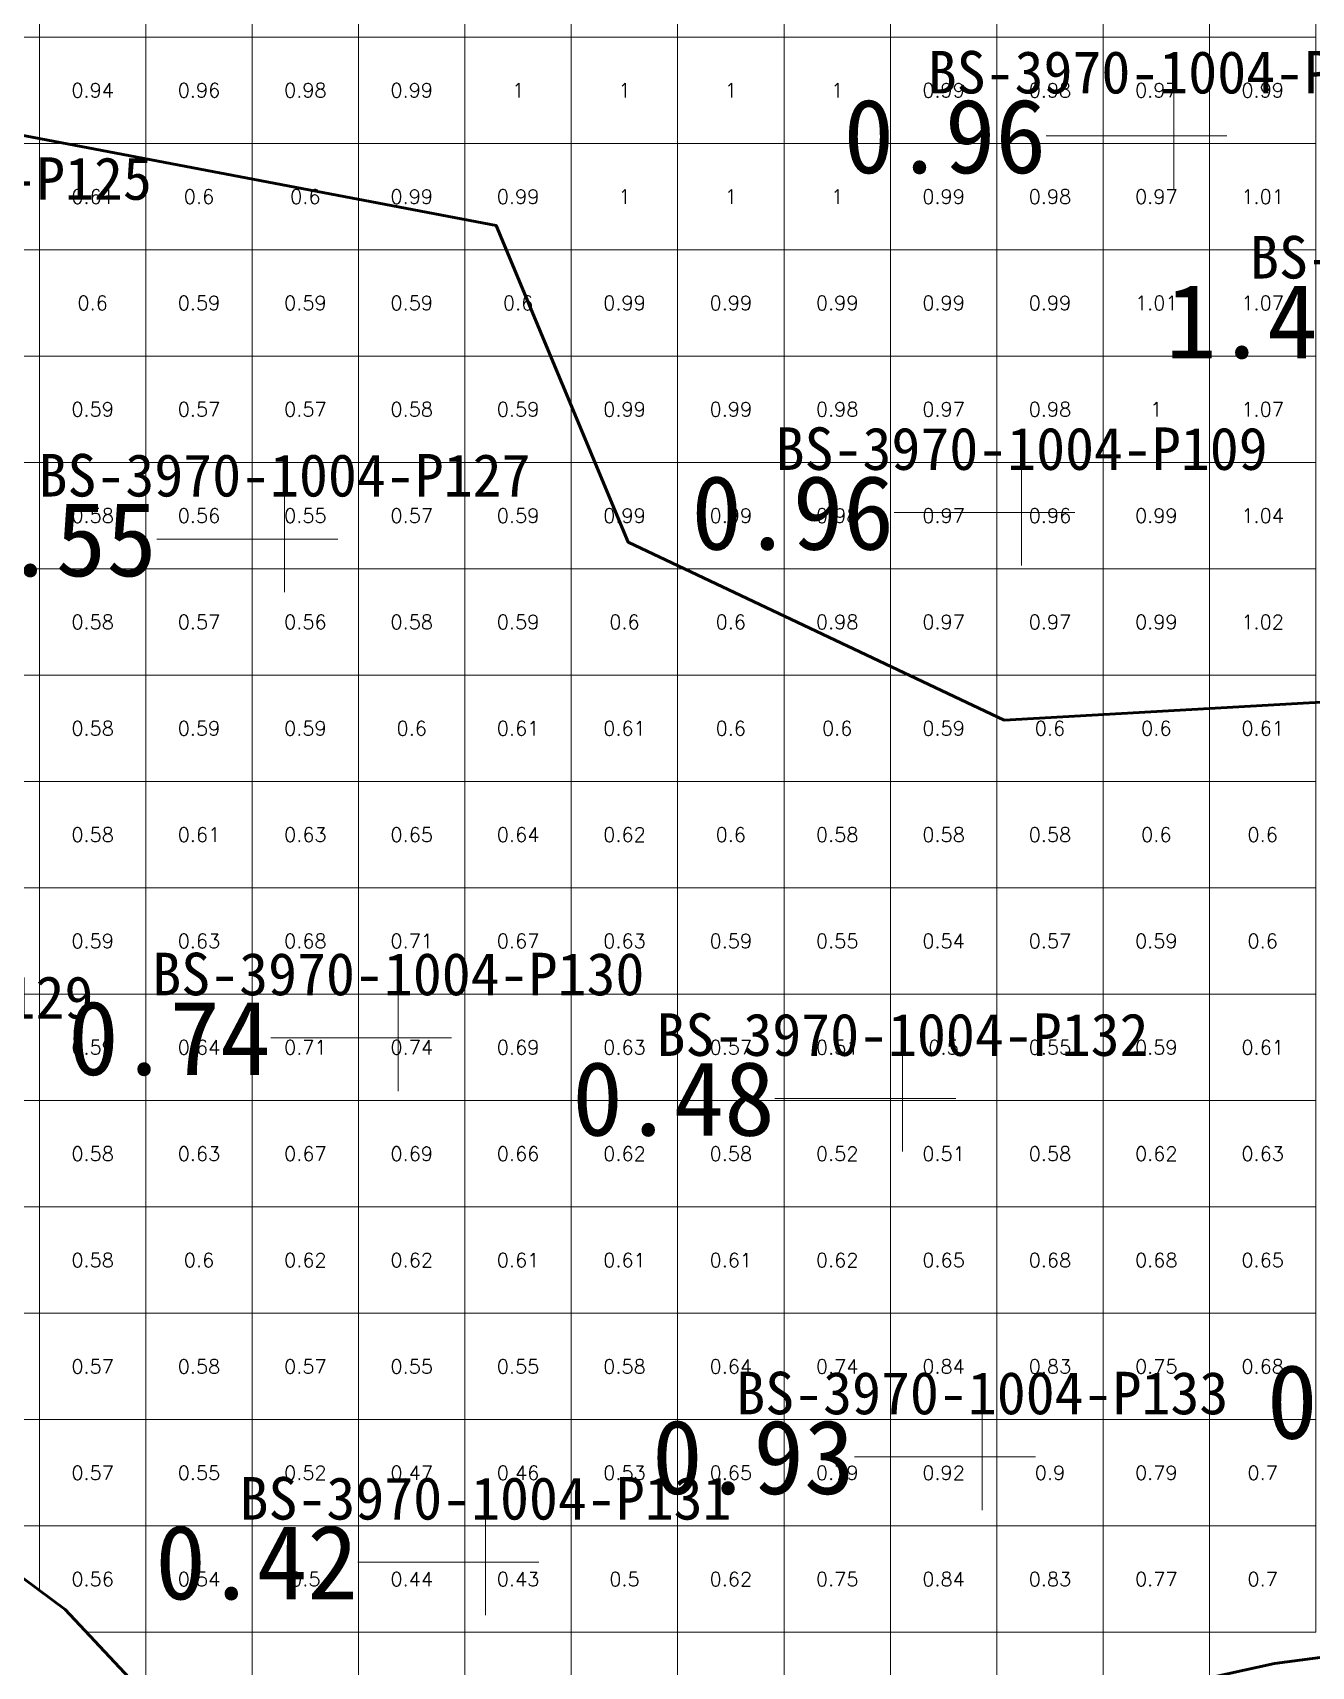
# Model space of a CAD drawing. Header units: inches. Extents: x 469761 to 469956, y 4349708 to 4349833.
# Drawn here: x 469811.3 to 469823.32, y 4349739.82 to 4349755.18 of the extents above; entities that cross this region are included whole.
import ezdxf
from ezdxf.enums import TextEntityAlignment as Align

# ---------------------------------------------------------------- set-up
doc = ezdxf.new("R2010")
doc.units = ezdxf.units.IN
doc.header["$MEASUREMENT"] = 0
for name, color, linetype, lineweight in [('1.500-3.000', 7, 'Continuous', 0), ('点', 7, 'Continuous', 0), ('爆区方格网', 7, 'Continuous', 0), ('线条', 7, 'Continuous', 0), ('钻孔', 7, 'Continuous', 0)]:
    doc.layers.add(name, color=color, linetype=linetype, lineweight=lineweight)
doc.styles.add('3dmine_textStyle_1', font='txt.shx', dxfattribs={"height": 1, "bigfont": 'gbcbig.shx'})
doc.styles.add('3dmine_textStyle_2', font='simsunb.ttf', dxfattribs={"height": 1})

msp = doc.modelspace()

# ---------------------------------------------------------------- hatches: boundary and pattern name
at = {"layer": '钻孔', "linetype": 'Continuous', "lineweight": 0, "true_color": 0x00ffff, "extrusion": (0, 1, 0)}
for points in [[(-469823.03, 3959.58), (-469822.03, 3959.58), (-469822.03, 3973.58), (-469823.03, 3973.58)], [(-469821.6, 3960), (-469820.6, 3960), (-469820.6, 3974), (-469821.6, 3974)], [(-469814.67, 3960.36), (-469813.67, 3960.36), (-469813.67, 3970.36), (-469814.67, 3970.36)], [(-469815.74, 3959.98), (-469814.74, 3959.98), (-469814.74, 3969.98), (-469815.74, 3969.98)], [(-469821.23, 3959.72), (-469820.23, 3959.72), (-469820.23, 3969.72), (-469821.23, 3969.72)]]:
    msp.add_hatch(color=4, dxfattribs=at).paths.add_polyline_path(points, flags=0)
at = {"layer": '钻孔', "linetype": 'Continuous', "lineweight": 0, "true_color": 0x808080, "extrusion": (0, 1, 0)}
for points in [[(-469820.48, 3960.14), (-469819.48, 3960.14), (-469819.48, 3970.14), (-469820.48, 3970.14)], [(-469816.56, 3959.87), (-469815.56, 3959.87), (-469815.56, 3969.87), (-469816.56, 3969.87)]]:
    msp.add_hatch(color=8, dxfattribs=at).paths.add_polyline_path(points, flags=0)

# ---------------------------------------------------------------- linework, layer by layer
at = {"color": 5, "linetype": 'Continuous', "lineweight": 50, "elevation": 1987.297}
for points in [[(469826.447, 4349749.059), (469820.435, 4349748.718), (469816.901, 4349750.392), (469815.661, 4349753.368), (469810.454, 4349754.359), (469806.711, 4349755.398), (469808.467, 4349758.645), (469817.134, 4349758.797), (469824.272, 4349756.124)], [(469800.409, 4349753.925), (469805.201, 4349745.119), (469811.608, 4349740.354), (469815.977, 4349735.692), (469818.642, 4349738.893), (469821.024, 4349739.417), (469818.642, 4349738.893), (469815.977, 4349735.692), (469818.642, 4349738.893)], [(469818.642, 4349738.893), (469822.978, 4349739.847), (469826.216, 4349740.273)]]:
    msp.add_lwpolyline(points, dxfattribs=at)
at = {"color": 5, "linetype": 'Continuous', "lineweight": 0, "elevation": 1987.297}
msp.add_lwpolyline([(469808.467, 4349758.645), (469806.711, 4349755.398), (469810.454, 4349754.359), (469815.661, 4349753.368), (469816.901, 4349750.392), (469820.435, 4349748.718), (469826.447, 4349749.059), (469830.409, 4349743.046), (469833.538, 4349743.132), (469836.404, 4349743.299), (469837.582, 4349745.099), (469833.358, 4349750.622), (469831.831, 4349753.068), (469828.701, 4349753.527), (469824.551, 4349755.961), (469819.322, 4349757.977), (469817.134, 4349758.797), (469808.467, 4349758.645), (469808.467, 4349758.645)], dxfattribs=at)
at = {"layer": '1.500-3.000', "color": 1, "linetype": 'Continuous', "lineweight": 0, "true_color": 0xff0000}
msp.add_lwpolyline([(469821.024, 4349739.417), (469822.978, 4349739.847), (469823.398, 4349739.902), (469826.216, 4349740.273), (469827.905, 4349740.495), (469828.199, 4349740.534), (469830.409, 4349743.046), (469832.56, 4349743.105), (469833.538, 4349743.132), (469836.404, 4349743.299), (469837.141, 4349744.424), (469837.582, 4349745.099), (469842.228, 4349744.294)], dxfattribs=at)
at = {"layer": '点', "color": 138, "linetype": 'Continuous', "lineweight": 0, "true_color": 0x004c4c}
for points, elevation in [([(469822.03, 4349753.71), (469822.03, 4349754.71)], 3973.58), ([(469822.53, 4349754.21), (469821.53, 4349754.21)], 3973.58), ([(469820.6, 4349750.17), (469820.6, 4349751.17)], 3974), ([(469813.67, 4349749.92), (469813.67, 4349750.92)], 3970.36), ([(469821.1, 4349750.67), (469820.1, 4349750.67)], 3974), ([(469814.17, 4349750.42), (469813.17, 4349750.42)], 3970.36), ([(469814.74, 4349745.23), (469814.74, 4349746.23)], 3969.98), ([(469815.24, 4349745.73), (469814.24, 4349745.73)], 3969.98), ([(469819.48, 4349744.66), (469819.48, 4349745.66)], 3970.14), ([(469819.98, 4349745.16), (469818.98, 4349745.16)], 3970.14), ([(469820.23, 4349741.29), (469820.23, 4349742.29)], 3969.72), ([(469820.73, 4349741.79), (469819.73, 4349741.79)], 3969.72), ([(469815.56, 4349740.3), (469815.56, 4349741.3)], 3969.87), ([(469816.06, 4349740.8), (469815.06, 4349740.8)], 3969.87)]:
    msp.add_lwpolyline(points, dxfattribs=dict(at, elevation=elevation))
at = {"layer": '爆区方格网', "color": 5, "linetype": 'Continuous', "lineweight": 0}
for points, elevation in [([(469811.366, 4349755.14), (469810.366, 4349755.14), (469810.366, 4349756.14), (469811.366, 4349756.14), (469811.366, 4349755.14)], 3969.96), ([(469812.366, 4349755.14), (469811.366, 4349755.14), (469811.366, 4349756.14), (469812.366, 4349756.14), (469812.366, 4349755.14)], 3969.96), ([(469813.366, 4349755.14), (469812.366, 4349755.14), (469812.366, 4349756.14), (469813.366, 4349756.14), (469813.366, 4349755.14)], 3969.96), ([(469814.366, 4349755.14), (469813.366, 4349755.14), (469813.366, 4349756.14), (469814.366, 4349756.14), (469814.366, 4349755.14)], 3969.96), ([(469815.366, 4349755.14), (469814.366, 4349755.14), (469814.366, 4349756.14), (469815.366, 4349756.14), (469815.366, 4349755.14)], 3969.96), ([(469816.366, 4349755.14), (469815.366, 4349755.14), (469815.366, 4349756.14), (469816.366, 4349756.14), (469816.366, 4349755.14)], 3969.96), ([(469817.366, 4349755.14), (469816.366, 4349755.14), (469816.366, 4349756.14), (469817.366, 4349756.14), (469817.366, 4349755.14)], 3969.96), ([(469818.366, 4349755.14), (469817.366, 4349755.14), (469817.366, 4349756.14), (469818.366, 4349756.14), (469818.366, 4349755.14)], 3969.96), ([(469819.366, 4349755.14), (469818.366, 4349755.14), (469818.366, 4349756.14), (469819.366, 4349756.14), (469819.366, 4349755.14)], 3969.96), ([(469820.366, 4349755.14), (469819.366, 4349755.14), (469819.366, 4349756.14), (469820.366, 4349756.14), (469820.366, 4349755.14)], 3969.96), ([(469821.366, 4349755.14), (469820.366, 4349755.14), (469820.366, 4349756.14), (469821.366, 4349756.14), (469821.366, 4349755.14)], 3969.96), ([(469822.366, 4349755.14), (469821.366, 4349755.14), (469821.366, 4349756.14), (469822.366, 4349756.14), (469822.366, 4349755.14)], 3969.96), ([(469823.366, 4349755.14), (469822.366, 4349755.14), (469822.366, 4349756.14), (469823.366, 4349756.14), (469823.366, 4349755.14)], 3969.96), ([(469811.366, 4349754.14), (469810.366, 4349754.14), (469810.366, 4349755.14), (469811.366, 4349755.14), (469811.366, 4349754.14)], 3969.96), ([(469812.366, 4349754.14), (469811.366, 4349754.14), (469811.366, 4349755.14), (469812.366, 4349755.14), (469812.366, 4349754.14)], 3969.96), ([(469813.366, 4349754.14), (469812.366, 4349754.14), (469812.366, 4349755.14), (469813.366, 4349755.14), (469813.366, 4349754.14)], 3969.96), ([(469814.366, 4349754.14), (469813.366, 4349754.14), (469813.366, 4349755.14), (469814.366, 4349755.14), (469814.366, 4349754.14)], 3969.96), ([(469815.366, 4349754.14), (469814.366, 4349754.14), (469814.366, 4349755.14), (469815.366, 4349755.14), (469815.366, 4349754.14)], 3969.96), ([(469816.366, 4349754.14), (469815.366, 4349754.14), (469815.366, 4349755.14), (469816.366, 4349755.14), (469816.366, 4349754.14)], 3969.96), ([(469817.366, 4349754.14), (469816.366, 4349754.14), (469816.366, 4349755.14), (469817.366, 4349755.14), (469817.366, 4349754.14)], 3969.96), ([(469818.366, 4349754.14), (469817.366, 4349754.14), (469817.366, 4349755.14), (469818.366, 4349755.14), (469818.366, 4349754.14)], 3969.96), ([(469819.366, 4349754.14), (469818.366, 4349754.14), (469818.366, 4349755.14), (469819.366, 4349755.14), (469819.366, 4349754.14)], 3969.96), ([(469820.366, 4349754.14), (469819.366, 4349754.14), (469819.366, 4349755.14), (469820.366, 4349755.14), (469820.366, 4349754.14)], 3969.96), ([(469821.366, 4349754.14), (469820.366, 4349754.14), (469820.366, 4349755.14), (469821.366, 4349755.14), (469821.366, 4349754.14)], 3969.96), ([(469822.366, 4349754.14), (469821.366, 4349754.14), (469821.366, 4349755.14), (469822.366, 4349755.14), (469822.366, 4349754.14)], 3969.96), ([(469823.366, 4349754.14), (469822.366, 4349754.14), (469822.366, 4349755.14), (469823.366, 4349755.14), (469823.366, 4349754.14)], 3969.96), ([(469813.366, 4349753.14), (469812.366, 4349753.14), (469812.366, 4349754.14), (469813.366, 4349754.14), (469813.366, 4349753.14)], 3972.76), ([(469814.366, 4349753.14), (469813.366, 4349753.14), (469813.366, 4349754.14), (469814.366, 4349754.14), (469814.366, 4349753.14)], 3972.76), ([(469815.366, 4349753.14), (469814.366, 4349753.14), (469814.366, 4349754.14), (469815.366, 4349754.14), (469815.366, 4349753.14)], 3969.96), ([(469816.366, 4349753.14), (469815.366, 4349753.14), (469815.366, 4349754.14), (469816.366, 4349754.14), (469816.366, 4349753.14)], 3969.96), ([(469817.366, 4349753.14), (469816.366, 4349753.14), (469816.366, 4349754.14), (469817.366, 4349754.14), (469817.366, 4349753.14)], 3969.96), ([(469818.366, 4349753.14), (469817.366, 4349753.14), (469817.366, 4349754.14), (469818.366, 4349754.14), (469818.366, 4349753.14)], 3969.96), ([(469819.366, 4349753.14), (469818.366, 4349753.14), (469818.366, 4349754.14), (469819.366, 4349754.14), (469819.366, 4349753.14)], 3969.96), ([(469820.366, 4349753.14), (469819.366, 4349753.14), (469819.366, 4349754.14), (469820.366, 4349754.14), (469820.366, 4349753.14)], 3969.96), ([(469821.366, 4349753.14), (469820.366, 4349753.14), (469820.366, 4349754.14), (469821.366, 4349754.14), (469821.366, 4349753.14)], 3969.96), ([(469822.366, 4349753.14), (469821.366, 4349753.14), (469821.366, 4349754.14), (469822.366, 4349754.14), (469822.366, 4349753.14)], 3969.96), ([(469823.366, 4349753.14), (469822.366, 4349753.14), (469822.366, 4349754.14), (469823.366, 4349754.14), (469823.366, 4349753.14)], 3969.96), ([(469816.366, 4349752.14), (469815.366, 4349752.14), (469815.366, 4349753.14), (469816.366, 4349753.14), (469816.366, 4349752.14)], 3972.76), ([(469817.366, 4349752.14), (469816.366, 4349752.14), (469816.366, 4349753.14), (469817.366, 4349753.14), (469817.366, 4349752.14)], 3969.96), ([(469818.366, 4349752.14), (469817.366, 4349752.14), (469817.366, 4349753.14), (469818.366, 4349753.14), (469818.366, 4349752.14)], 3969.96), ([(469819.366, 4349752.14), (469818.366, 4349752.14), (469818.366, 4349753.14), (469819.366, 4349753.14), (469819.366, 4349752.14)], 3969.96), ([(469820.366, 4349752.14), (469819.366, 4349752.14), (469819.366, 4349753.14), (469820.366, 4349753.14), (469820.366, 4349752.14)], 3969.96), ([(469821.366, 4349752.14), (469820.366, 4349752.14), (469820.366, 4349753.14), (469821.366, 4349753.14), (469821.366, 4349752.14)], 3969.96), ([(469822.366, 4349752.14), (469821.366, 4349752.14), (469821.366, 4349753.14), (469822.366, 4349753.14), (469822.366, 4349752.14)], 3969.96), ([(469823.366, 4349752.14), (469822.366, 4349752.14), (469822.366, 4349753.14), (469823.366, 4349753.14), (469823.366, 4349752.14)], 3969.96), ([(469817.366, 4349751.14), (469816.366, 4349751.14), (469816.366, 4349752.14), (469817.366, 4349752.14), (469817.366, 4349751.14)], 3969.96), ([(469818.366, 4349751.14), (469817.366, 4349751.14), (469817.366, 4349752.14), (469818.366, 4349752.14), (469818.366, 4349751.14)], 3969.96), ([(469819.366, 4349751.14), (469818.366, 4349751.14), (469818.366, 4349752.14), (469819.366, 4349752.14), (469819.366, 4349751.14)], 3969.96), ([(469820.366, 4349751.14), (469819.366, 4349751.14), (469819.366, 4349752.14), (469820.366, 4349752.14), (469820.366, 4349751.14)], 3969.96), ([(469821.366, 4349751.14), (469820.366, 4349751.14), (469820.366, 4349752.14), (469821.366, 4349752.14), (469821.366, 4349751.14)], 3969.96), ([(469822.366, 4349751.14), (469821.366, 4349751.14), (469821.366, 4349752.14), (469822.366, 4349752.14), (469822.366, 4349751.14)], 3969.96), ([(469823.366, 4349751.14), (469822.366, 4349751.14), (469822.366, 4349752.14), (469823.366, 4349752.14), (469823.366, 4349751.14)], 3969.96), ([(469817.366, 4349750.14), (469816.366, 4349750.14), (469816.366, 4349751.14), (469817.366, 4349751.14), (469817.366, 4349750.14)], 3969.96), ([(469818.366, 4349750.14), (469817.366, 4349750.14), (469817.366, 4349751.14), (469818.366, 4349751.14), (469818.366, 4349750.14)], 3969.96), ([(469819.366, 4349750.14), (469818.366, 4349750.14), (469818.366, 4349751.14), (469819.366, 4349751.14), (469819.366, 4349750.14)], 3969.96), ([(469820.366, 4349750.14), (469819.366, 4349750.14), (469819.366, 4349751.14), (469820.366, 4349751.14), (469820.366, 4349750.14)], 3969.96), ([(469821.366, 4349750.14), (469820.366, 4349750.14), (469820.366, 4349751.14), (469821.366, 4349751.14), (469821.366, 4349750.14)], 3969.96), ([(469822.366, 4349750.14), (469821.366, 4349750.14), (469821.366, 4349751.14), (469822.366, 4349751.14), (469822.366, 4349750.14)], 3969.96), ([(469823.366, 4349750.14), (469822.366, 4349750.14), (469822.366, 4349751.14), (469823.366, 4349751.14), (469823.366, 4349750.14)], 3969.96), ([(469819.366, 4349749.14), (469818.366, 4349749.14), (469818.366, 4349750.14), (469819.366, 4349750.14), (469819.366, 4349749.14)], 3969.96), ([(469820.366, 4349749.14), (469819.366, 4349749.14), (469819.366, 4349750.14), (469820.366, 4349750.14), (469820.366, 4349749.14)], 3969.96), ([(469821.366, 4349749.14), (469820.366, 4349749.14), (469820.366, 4349750.14), (469821.366, 4349750.14), (469821.366, 4349749.14)], 3969.96), ([(469822.366, 4349749.14), (469821.366, 4349749.14), (469821.366, 4349750.14), (469822.366, 4349750.14), (469822.366, 4349749.14)], 3969.96), ([(469823.366, 4349749.14), (469822.366, 4349749.14), (469822.366, 4349750.14), (469823.366, 4349750.14), (469823.366, 4349749.14)], 3969.96)]:
    msp.add_lwpolyline(points, dxfattribs=dict(at, elevation=elevation))
at = {"layer": '爆区方格网', "color": 4, "linetype": 'Continuous', "lineweight": 0, "true_color": 0x00ffff, "elevation": 3972.76}
for points in [[(469811.366, 4349753.14), (469810.366, 4349753.14), (469810.366, 4349754.14), (469811.366, 4349754.14), (469811.366, 4349753.14)], [(469812.366, 4349753.14), (469811.366, 4349753.14), (469811.366, 4349754.14), (469812.366, 4349754.14), (469812.366, 4349753.14)], [(469811.366, 4349752.14), (469810.366, 4349752.14), (469810.366, 4349753.14), (469811.366, 4349753.14), (469811.366, 4349752.14)], [(469812.366, 4349752.14), (469811.366, 4349752.14), (469811.366, 4349753.14), (469812.366, 4349753.14), (469812.366, 4349752.14)], [(469813.366, 4349752.14), (469812.366, 4349752.14), (469812.366, 4349753.14), (469813.366, 4349753.14), (469813.366, 4349752.14)], [(469814.366, 4349752.14), (469813.366, 4349752.14), (469813.366, 4349753.14), (469814.366, 4349753.14), (469814.366, 4349752.14)], [(469815.366, 4349752.14), (469814.366, 4349752.14), (469814.366, 4349753.14), (469815.366, 4349753.14), (469815.366, 4349752.14)], [(469811.366, 4349751.14), (469810.366, 4349751.14), (469810.366, 4349752.14), (469811.366, 4349752.14), (469811.366, 4349751.14)], [(469812.366, 4349751.14), (469811.366, 4349751.14), (469811.366, 4349752.14), (469812.366, 4349752.14), (469812.366, 4349751.14)], [(469813.366, 4349751.14), (469812.366, 4349751.14), (469812.366, 4349752.14), (469813.366, 4349752.14), (469813.366, 4349751.14)], [(469814.366, 4349751.14), (469813.366, 4349751.14), (469813.366, 4349752.14), (469814.366, 4349752.14), (469814.366, 4349751.14)], [(469815.366, 4349751.14), (469814.366, 4349751.14), (469814.366, 4349752.14), (469815.366, 4349752.14), (469815.366, 4349751.14)], [(469816.366, 4349751.14), (469815.366, 4349751.14), (469815.366, 4349752.14), (469816.366, 4349752.14), (469816.366, 4349751.14)], [(469811.366, 4349750.14), (469810.366, 4349750.14), (469810.366, 4349751.14), (469811.366, 4349751.14), (469811.366, 4349750.14)], [(469812.366, 4349750.14), (469811.366, 4349750.14), (469811.366, 4349751.14), (469812.366, 4349751.14), (469812.366, 4349750.14)], [(469813.366, 4349750.14), (469812.366, 4349750.14), (469812.366, 4349751.14), (469813.366, 4349751.14), (469813.366, 4349750.14)], [(469814.366, 4349750.14), (469813.366, 4349750.14), (469813.366, 4349751.14), (469814.366, 4349751.14), (469814.366, 4349750.14)], [(469815.366, 4349750.14), (469814.366, 4349750.14), (469814.366, 4349751.14), (469815.366, 4349751.14), (469815.366, 4349750.14)], [(469816.366, 4349750.14), (469815.366, 4349750.14), (469815.366, 4349751.14), (469816.366, 4349751.14), (469816.366, 4349750.14)], [(469811.366, 4349749.14), (469810.366, 4349749.14), (469810.366, 4349750.14), (469811.366, 4349750.14), (469811.366, 4349749.14)], [(469812.366, 4349749.14), (469811.366, 4349749.14), (469811.366, 4349750.14), (469812.366, 4349750.14), (469812.366, 4349749.14)], [(469813.366, 4349749.14), (469812.366, 4349749.14), (469812.366, 4349750.14), (469813.366, 4349750.14), (469813.366, 4349749.14)], [(469814.366, 4349749.14), (469813.366, 4349749.14), (469813.366, 4349750.14), (469814.366, 4349750.14), (469814.366, 4349749.14)], [(469815.366, 4349749.14), (469814.366, 4349749.14), (469814.366, 4349750.14), (469815.366, 4349750.14), (469815.366, 4349749.14)], [(469816.366, 4349749.14), (469815.366, 4349749.14), (469815.366, 4349750.14), (469816.366, 4349750.14), (469816.366, 4349749.14)], [(469811.366, 4349748.14), (469810.366, 4349748.14), (469810.366, 4349749.14), (469811.366, 4349749.14), (469811.366, 4349748.14)], [(469812.366, 4349748.14), (469811.366, 4349748.14), (469811.366, 4349749.14), (469812.366, 4349749.14), (469812.366, 4349748.14)], [(469813.366, 4349748.14), (469812.366, 4349748.14), (469812.366, 4349749.14), (469813.366, 4349749.14), (469813.366, 4349748.14)], [(469814.366, 4349748.14), (469813.366, 4349748.14), (469813.366, 4349749.14), (469814.366, 4349749.14), (469814.366, 4349748.14)], [(469815.366, 4349748.14), (469814.366, 4349748.14), (469814.366, 4349749.14), (469815.366, 4349749.14), (469815.366, 4349748.14)], [(469816.366, 4349748.14), (469815.366, 4349748.14), (469815.366, 4349749.14), (469816.366, 4349749.14), (469816.366, 4349748.14)], [(469817.366, 4349748.14), (469816.366, 4349748.14), (469816.366, 4349749.14), (469817.366, 4349749.14), (469817.366, 4349748.14)], [(469818.366, 4349748.14), (469817.366, 4349748.14), (469817.366, 4349749.14), (469818.366, 4349749.14), (469818.366, 4349748.14)], [(469819.366, 4349748.14), (469818.366, 4349748.14), (469818.366, 4349749.14), (469819.366, 4349749.14), (469819.366, 4349748.14)], [(469820.366, 4349748.14), (469819.366, 4349748.14), (469819.366, 4349749.14), (469820.366, 4349749.14), (469820.366, 4349748.14)], [(469822.366, 4349748.14), (469821.366, 4349748.14), (469821.366, 4349749.14), (469822.366, 4349749.14), (469822.366, 4349748.14)], [(469823.366, 4349748.14), (469822.366, 4349748.14), (469822.366, 4349749.14), (469823.366, 4349749.14), (469823.366, 4349748.14)], [(469811.366, 4349747.14), (469810.366, 4349747.14), (469810.366, 4349748.14), (469811.366, 4349748.14), (469811.366, 4349747.14)], [(469812.366, 4349747.14), (469811.366, 4349747.14), (469811.366, 4349748.14), (469812.366, 4349748.14), (469812.366, 4349747.14)], [(469813.366, 4349747.14), (469812.366, 4349747.14), (469812.366, 4349748.14), (469813.366, 4349748.14), (469813.366, 4349747.14)], [(469814.366, 4349747.14), (469813.366, 4349747.14), (469813.366, 4349748.14), (469814.366, 4349748.14), (469814.366, 4349747.14)], [(469815.366, 4349747.14), (469814.366, 4349747.14), (469814.366, 4349748.14), (469815.366, 4349748.14), (469815.366, 4349747.14)], [(469816.366, 4349747.14), (469815.366, 4349747.14), (469815.366, 4349748.14), (469816.366, 4349748.14), (469816.366, 4349747.14)], [(469817.366, 4349747.14), (469816.366, 4349747.14), (469816.366, 4349748.14), (469817.366, 4349748.14), (469817.366, 4349747.14)], [(469818.366, 4349747.14), (469817.366, 4349747.14), (469817.366, 4349748.14), (469818.366, 4349748.14), (469818.366, 4349747.14)], [(469819.366, 4349747.14), (469818.366, 4349747.14), (469818.366, 4349748.14), (469819.366, 4349748.14), (469819.366, 4349747.14)], [(469820.366, 4349747.14), (469819.366, 4349747.14), (469819.366, 4349748.14), (469820.366, 4349748.14), (469820.366, 4349747.14)], [(469821.366, 4349747.14), (469820.366, 4349747.14), (469820.366, 4349748.14), (469821.366, 4349748.14), (469821.366, 4349747.14)], [(469822.366, 4349747.14), (469821.366, 4349747.14), (469821.366, 4349748.14), (469822.366, 4349748.14), (469822.366, 4349747.14)], [(469823.366, 4349747.14), (469822.366, 4349747.14), (469822.366, 4349748.14), (469823.366, 4349748.14), (469823.366, 4349747.14)], [(469811.366, 4349746.14), (469810.366, 4349746.14), (469810.366, 4349747.14), (469811.366, 4349747.14), (469811.366, 4349746.14)], [(469812.366, 4349746.14), (469811.366, 4349746.14), (469811.366, 4349747.14), (469812.366, 4349747.14), (469812.366, 4349746.14)], [(469813.366, 4349746.14), (469812.366, 4349746.14), (469812.366, 4349747.14), (469813.366, 4349747.14), (469813.366, 4349746.14)], [(469814.366, 4349746.14), (469813.366, 4349746.14), (469813.366, 4349747.14), (469814.366, 4349747.14), (469814.366, 4349746.14)], [(469817.366, 4349746.14), (469816.366, 4349746.14), (469816.366, 4349747.14), (469817.366, 4349747.14), (469817.366, 4349746.14)], [(469818.366, 4349746.14), (469817.366, 4349746.14), (469817.366, 4349747.14), (469818.366, 4349747.14), (469818.366, 4349746.14)], [(469819.366, 4349746.14), (469818.366, 4349746.14), (469818.366, 4349747.14), (469819.366, 4349747.14), (469819.366, 4349746.14)], [(469820.366, 4349746.14), (469819.366, 4349746.14), (469819.366, 4349747.14), (469820.366, 4349747.14), (469820.366, 4349746.14)], [(469821.366, 4349746.14), (469820.366, 4349746.14), (469820.366, 4349747.14), (469821.366, 4349747.14), (469821.366, 4349746.14)], [(469822.366, 4349746.14), (469821.366, 4349746.14), (469821.366, 4349747.14), (469822.366, 4349747.14), (469822.366, 4349746.14)], [(469823.366, 4349746.14), (469822.366, 4349746.14), (469822.366, 4349747.14), (469823.366, 4349747.14), (469823.366, 4349746.14)], [(469811.366, 4349745.14), (469810.366, 4349745.14), (469810.366, 4349746.14), (469811.366, 4349746.14), (469811.366, 4349745.14)], [(469822.366, 4349745.14), (469821.366, 4349745.14), (469821.366, 4349746.14), (469822.366, 4349746.14), (469822.366, 4349745.14)], [(469823.366, 4349745.14), (469822.366, 4349745.14), (469822.366, 4349746.14), (469823.366, 4349746.14), (469823.366, 4349745.14)], [(469822.366, 4349744.14), (469821.366, 4349744.14), (469821.366, 4349745.14), (469822.366, 4349745.14), (469822.366, 4349744.14)], [(469823.366, 4349744.14), (469822.366, 4349744.14), (469822.366, 4349745.14), (469823.366, 4349745.14), (469823.366, 4349744.14)], [(469822.366, 4349743.14), (469821.366, 4349743.14), (469821.366, 4349744.14), (469822.366, 4349744.14), (469822.366, 4349743.14)], [(469823.366, 4349743.14), (469822.366, 4349743.14), (469822.366, 4349744.14), (469823.366, 4349744.14), (469823.366, 4349743.14)], [(469821.366, 4349742.14), (469820.366, 4349742.14), (469820.366, 4349743.14), (469821.366, 4349743.14), (469821.366, 4349742.14)], [(469822.366, 4349742.14), (469821.366, 4349742.14), (469821.366, 4349743.14), (469822.366, 4349743.14), (469822.366, 4349742.14)], [(469823.366, 4349742.14), (469822.366, 4349742.14), (469822.366, 4349743.14), (469823.366, 4349743.14), (469823.366, 4349742.14)], [(469820.366, 4349741.14), (469819.366, 4349741.14), (469819.366, 4349742.14), (469820.366, 4349742.14), (469820.366, 4349741.14)], [(469821.366, 4349741.14), (469820.366, 4349741.14), (469820.366, 4349742.14), (469821.366, 4349742.14), (469821.366, 4349741.14)], [(469822.366, 4349741.14), (469821.366, 4349741.14), (469821.366, 4349742.14), (469822.366, 4349742.14), (469822.366, 4349741.14)], [(469823.366, 4349741.14), (469822.366, 4349741.14), (469822.366, 4349742.14), (469823.366, 4349742.14), (469823.366, 4349741.14)], [(469818.366, 4349740.14), (469817.366, 4349740.14), (469817.366, 4349741.14), (469818.366, 4349741.14), (469818.366, 4349740.14)], [(469819.366, 4349740.14), (469818.366, 4349740.14), (469818.366, 4349741.14), (469819.366, 4349741.14), (469819.366, 4349740.14)], [(469820.366, 4349740.14), (469819.366, 4349740.14), (469819.366, 4349741.14), (469820.366, 4349741.14), (469820.366, 4349740.14)], [(469821.366, 4349740.14), (469820.366, 4349740.14), (469820.366, 4349741.14), (469821.366, 4349741.14), (469821.366, 4349740.14)], [(469822.366, 4349740.14), (469821.366, 4349740.14), (469821.366, 4349741.14), (469822.366, 4349741.14), (469822.366, 4349740.14)], [(469823.366, 4349740.14), (469822.366, 4349740.14), (469822.366, 4349741.14), (469823.366, 4349741.14), (469823.366, 4349740.14)], [(469817.366, 4349739.14), (469816.366, 4349739.14), (469816.366, 4349740.14), (469817.366, 4349740.14), (469817.366, 4349739.14)], [(469818.366, 4349739.14), (469817.366, 4349739.14), (469817.366, 4349740.14), (469818.366, 4349740.14), (469818.366, 4349739.14)], [(469819.366, 4349739.14), (469818.366, 4349739.14), (469818.366, 4349740.14), (469819.366, 4349740.14), (469819.366, 4349739.14)], [(469820.366, 4349739.272), (469819.765, 4349739.14), (469819.366, 4349739.14), (469819.366, 4349740.14), (469820.366, 4349740.14), (469820.366, 4349739.272)], [(469821.366, 4349739.492), (469820.366, 4349739.272), (469820.366, 4349740.14), (469821.366, 4349740.14), (469821.366, 4349739.492)], [(469822.366, 4349739.712), (469821.366, 4349739.492), (469821.366, 4349740.14), (469822.366, 4349740.14), (469822.366, 4349739.712)]]:
    msp.add_lwpolyline(points, dxfattribs=at)
at = {"layer": '爆区方格网', "color": 4, "linetype": 'Continuous', "lineweight": 0, "elevation": 3972.76}
for points in [[(469817.366, 4349749.14), (469816.366, 4349749.14), (469816.366, 4349750.14), (469817.366, 4349750.14), (469817.366, 4349749.14)], [(469818.366, 4349749.14), (469817.366, 4349749.14), (469817.366, 4349750.14), (469818.366, 4349750.14), (469818.366, 4349749.14)], [(469821.366, 4349748.14), (469820.366, 4349748.14), (469820.366, 4349749.14), (469821.366, 4349749.14), (469821.366, 4349748.14)], [(469815.366, 4349746.14), (469814.366, 4349746.14), (469814.366, 4349747.14), (469815.366, 4349747.14), (469815.366, 4349746.14)], [(469816.366, 4349746.14), (469815.366, 4349746.14), (469815.366, 4349747.14), (469816.366, 4349747.14), (469816.366, 4349746.14)], [(469812.366, 4349745.14), (469811.366, 4349745.14), (469811.366, 4349746.14), (469812.366, 4349746.14), (469812.366, 4349745.14)], [(469813.366, 4349745.14), (469812.366, 4349745.14), (469812.366, 4349746.14), (469813.366, 4349746.14), (469813.366, 4349745.14)], [(469814.366, 4349745.14), (469813.366, 4349745.14), (469813.366, 4349746.14), (469814.366, 4349746.14), (469814.366, 4349745.14)], [(469815.366, 4349745.14), (469814.366, 4349745.14), (469814.366, 4349746.14), (469815.366, 4349746.14), (469815.366, 4349745.14)], [(469816.366, 4349745.14), (469815.366, 4349745.14), (469815.366, 4349746.14), (469816.366, 4349746.14), (469816.366, 4349745.14)], [(469817.366, 4349745.14), (469816.366, 4349745.14), (469816.366, 4349746.14), (469817.366, 4349746.14), (469817.366, 4349745.14)], [(469818.366, 4349745.14), (469817.366, 4349745.14), (469817.366, 4349746.14), (469818.366, 4349746.14), (469818.366, 4349745.14)], [(469819.366, 4349745.14), (469818.366, 4349745.14), (469818.366, 4349746.14), (469819.366, 4349746.14), (469819.366, 4349745.14)], [(469820.366, 4349745.14), (469819.366, 4349745.14), (469819.366, 4349746.14), (469820.366, 4349746.14), (469820.366, 4349745.14)], [(469821.366, 4349745.14), (469820.366, 4349745.14), (469820.366, 4349746.14), (469821.366, 4349746.14), (469821.366, 4349745.14)], [(469811.366, 4349744.14), (469810.366, 4349744.14), (469810.366, 4349745.14), (469811.366, 4349745.14), (469811.366, 4349744.14)], [(469812.366, 4349744.14), (469811.366, 4349744.14), (469811.366, 4349745.14), (469812.366, 4349745.14), (469812.366, 4349744.14)], [(469813.366, 4349744.14), (469812.366, 4349744.14), (469812.366, 4349745.14), (469813.366, 4349745.14), (469813.366, 4349744.14)], [(469814.366, 4349744.14), (469813.366, 4349744.14), (469813.366, 4349745.14), (469814.366, 4349745.14), (469814.366, 4349744.14)], [(469815.366, 4349744.14), (469814.366, 4349744.14), (469814.366, 4349745.14), (469815.366, 4349745.14), (469815.366, 4349744.14)], [(469816.366, 4349744.14), (469815.366, 4349744.14), (469815.366, 4349745.14), (469816.366, 4349745.14), (469816.366, 4349744.14)], [(469817.366, 4349744.14), (469816.366, 4349744.14), (469816.366, 4349745.14), (469817.366, 4349745.14), (469817.366, 4349744.14)], [(469818.366, 4349744.14), (469817.366, 4349744.14), (469817.366, 4349745.14), (469818.366, 4349745.14), (469818.366, 4349744.14)], [(469819.366, 4349744.14), (469818.366, 4349744.14), (469818.366, 4349745.14), (469819.366, 4349745.14), (469819.366, 4349744.14)], [(469820.366, 4349744.14), (469819.366, 4349744.14), (469819.366, 4349745.14), (469820.366, 4349745.14), (469820.366, 4349744.14)], [(469821.366, 4349744.14), (469820.366, 4349744.14), (469820.366, 4349745.14), (469821.366, 4349745.14), (469821.366, 4349744.14)], [(469811.366, 4349743.14), (469810.366, 4349743.14), (469810.366, 4349744.14), (469811.366, 4349744.14), (469811.366, 4349743.14)], [(469812.366, 4349743.14), (469811.366, 4349743.14), (469811.366, 4349744.14), (469812.366, 4349744.14), (469812.366, 4349743.14)], [(469813.366, 4349743.14), (469812.366, 4349743.14), (469812.366, 4349744.14), (469813.366, 4349744.14), (469813.366, 4349743.14)], [(469814.366, 4349743.14), (469813.366, 4349743.14), (469813.366, 4349744.14), (469814.366, 4349744.14), (469814.366, 4349743.14)], [(469815.366, 4349743.14), (469814.366, 4349743.14), (469814.366, 4349744.14), (469815.366, 4349744.14), (469815.366, 4349743.14)], [(469816.366, 4349743.14), (469815.366, 4349743.14), (469815.366, 4349744.14), (469816.366, 4349744.14), (469816.366, 4349743.14)], [(469817.366, 4349743.14), (469816.366, 4349743.14), (469816.366, 4349744.14), (469817.366, 4349744.14), (469817.366, 4349743.14)], [(469818.366, 4349743.14), (469817.366, 4349743.14), (469817.366, 4349744.14), (469818.366, 4349744.14), (469818.366, 4349743.14)], [(469819.366, 4349743.14), (469818.366, 4349743.14), (469818.366, 4349744.14), (469819.366, 4349744.14), (469819.366, 4349743.14)], [(469820.366, 4349743.14), (469819.366, 4349743.14), (469819.366, 4349744.14), (469820.366, 4349744.14), (469820.366, 4349743.14)], [(469821.366, 4349743.14), (469820.366, 4349743.14), (469820.366, 4349744.14), (469821.366, 4349744.14), (469821.366, 4349743.14)], [(469811.366, 4349742.14), (469810.366, 4349742.14), (469810.366, 4349743.14), (469811.366, 4349743.14), (469811.366, 4349742.14)], [(469812.366, 4349742.14), (469811.366, 4349742.14), (469811.366, 4349743.14), (469812.366, 4349743.14), (469812.366, 4349742.14)], [(469813.366, 4349742.14), (469812.366, 4349742.14), (469812.366, 4349743.14), (469813.366, 4349743.14), (469813.366, 4349742.14)], [(469814.366, 4349742.14), (469813.366, 4349742.14), (469813.366, 4349743.14), (469814.366, 4349743.14), (469814.366, 4349742.14)], [(469815.366, 4349742.14), (469814.366, 4349742.14), (469814.366, 4349743.14), (469815.366, 4349743.14), (469815.366, 4349742.14)], [(469816.366, 4349742.14), (469815.366, 4349742.14), (469815.366, 4349743.14), (469816.366, 4349743.14), (469816.366, 4349742.14)], [(469817.366, 4349742.14), (469816.366, 4349742.14), (469816.366, 4349743.14), (469817.366, 4349743.14), (469817.366, 4349742.14)], [(469818.366, 4349742.14), (469817.366, 4349742.14), (469817.366, 4349743.14), (469818.366, 4349743.14), (469818.366, 4349742.14)], [(469819.366, 4349742.14), (469818.366, 4349742.14), (469818.366, 4349743.14), (469819.366, 4349743.14), (469819.366, 4349742.14)], [(469820.366, 4349742.14), (469819.366, 4349742.14), (469819.366, 4349743.14), (469820.366, 4349743.14), (469820.366, 4349742.14)], [(469811.366, 4349741.14), (469810.551, 4349741.14), (469810.366, 4349741.277), (469810.366, 4349742.14), (469811.366, 4349742.14), (469811.366, 4349741.14)], [(469812.366, 4349741.14), (469811.366, 4349741.14), (469811.366, 4349742.14), (469812.366, 4349742.14), (469812.366, 4349741.14)], [(469813.366, 4349741.14), (469812.366, 4349741.14), (469812.366, 4349742.14), (469813.366, 4349742.14), (469813.366, 4349741.14)], [(469814.366, 4349741.14), (469813.366, 4349741.14), (469813.366, 4349742.14), (469814.366, 4349742.14), (469814.366, 4349741.14)], [(469815.366, 4349741.14), (469814.366, 4349741.14), (469814.366, 4349742.14), (469815.366, 4349742.14), (469815.366, 4349741.14)], [(469816.366, 4349741.14), (469815.366, 4349741.14), (469815.366, 4349742.14), (469816.366, 4349742.14), (469816.366, 4349741.14)], [(469817.366, 4349741.14), (469816.366, 4349741.14), (469816.366, 4349742.14), (469817.366, 4349742.14), (469817.366, 4349741.14)], [(469818.366, 4349741.14), (469817.366, 4349741.14), (469817.366, 4349742.14), (469818.366, 4349742.14), (469818.366, 4349741.14)], [(469819.366, 4349741.14), (469818.366, 4349741.14), (469818.366, 4349742.14), (469819.366, 4349742.14), (469819.366, 4349741.14)], [(469812.366, 4349740.14), (469811.809, 4349740.14), (469811.608, 4349740.354), (469811.366, 4349740.534), (469811.366, 4349741.14), (469812.366, 4349741.14), (469812.366, 4349740.14)], [(469813.366, 4349740.14), (469812.366, 4349740.14), (469812.366, 4349741.14), (469813.366, 4349741.14), (469813.366, 4349740.14)], [(469814.366, 4349740.14), (469813.366, 4349740.14), (469813.366, 4349741.14), (469814.366, 4349741.14), (469814.366, 4349740.14)], [(469815.366, 4349740.14), (469814.366, 4349740.14), (469814.366, 4349741.14), (469815.366, 4349741.14), (469815.366, 4349740.14)], [(469816.366, 4349740.14), (469815.366, 4349740.14), (469815.366, 4349741.14), (469816.366, 4349741.14), (469816.366, 4349740.14)], [(469817.366, 4349740.14), (469816.366, 4349740.14), (469816.366, 4349741.14), (469817.366, 4349741.14), (469817.366, 4349740.14)], [(469813.366, 4349739.14), (469812.746, 4349739.14), (469812.366, 4349739.545), (469812.366, 4349740.14), (469813.366, 4349740.14), (469813.366, 4349739.14)], [(469814.366, 4349739.14), (469813.366, 4349739.14), (469813.366, 4349740.14), (469814.366, 4349740.14), (469814.366, 4349739.14)], [(469815.366, 4349739.14), (469814.366, 4349739.14), (469814.366, 4349740.14), (469815.366, 4349740.14), (469815.366, 4349739.14)], [(469816.366, 4349739.14), (469815.366, 4349739.14), (469815.366, 4349740.14), (469816.366, 4349740.14), (469816.366, 4349739.14)]]:
    msp.add_lwpolyline(points, dxfattribs=at)
at = {"layer": '线条', "color": 138, "linetype": 'Continuous', "lineweight": 0, "true_color": 0x004c4c}
for points, elevation in [([(469822.03, 4349754.21), (469822.03, 4349754.21), (469822.03, 4349754.21)], 3973.58), ([(469820.6, 4349750.67), (469820.6, 4349750.67), (469820.6, 4349750.67)], 3974), ([(469813.67, 4349750.42), (469813.67, 4349750.42), (469813.67, 4349750.42)], 3970.36), ([(469814.74, 4349745.73), (469814.74, 4349745.73), (469814.74, 4349745.73)], 3969.98), ([(469819.48, 4349745.16), (469819.48, 4349745.16), (469819.48, 4349745.16)], 3970.14), ([(469820.23, 4349741.79), (469820.23, 4349741.79), (469820.23, 4349741.79)], 3969.72), ([(469815.56, 4349740.8), (469815.56, 4349740.8), (469815.56, 4349740.8)], 3969.87)]:
    msp.add_lwpolyline(points, dxfattribs=dict(at, elevation=elevation))
at = {"layer": '钻孔', "color": 4, "linetype": 'Continuous', "lineweight": 0, "true_color": 0x00ffff}
for points, elevation in [([(469822.03, 4349754.21), (469820.83, 4349754.21)], 3973.58), ([(469822.03, 4349754.21), (469820.83, 4349754.21)], 3959.58), ([(469820.6, 4349750.67), (469819.4, 4349750.67)], 3974), ([(469820.6, 4349750.67), (469819.4, 4349750.67)], 3960), ([(469813.67, 4349750.42), (469812.47, 4349750.42)], 3970.36), ([(469813.67, 4349750.42), (469812.47, 4349750.42)], 3960.36), ([(469814.74, 4349745.73), (469813.54, 4349745.73)], 3969.98), ([(469814.74, 4349745.73), (469813.54, 4349745.73)], 3959.98), ([(469820.23, 4349741.79), (469819.03, 4349741.79)], 3969.72), ([(469820.23, 4349741.79), (469819.03, 4349741.79)], 3959.72)]:
    msp.add_lwpolyline(points, dxfattribs=dict(at, elevation=elevation))
at = {"layer": '钻孔', "color": 8, "linetype": 'Continuous', "lineweight": 0, "true_color": 0x808080}
for points, elevation in [([(469819.48, 4349745.16), (469818.28, 4349745.16)], 3970.14), ([(469819.48, 4349745.16), (469818.28, 4349745.16)], 3960.14), ([(469815.56, 4349740.8), (469814.36, 4349740.8)], 3969.87), ([(469815.56, 4349740.8), (469814.36, 4349740.8)], 3959.87)]:
    msp.add_lwpolyline(points, dxfattribs=dict(at, elevation=elevation))

# ---------------------------------------------------------------- texts
at = {"color": 5, "linetype": 'Continuous', "lineweight": 0, "style": '3dmine_textStyle_1'}
for s, height, p in [('0.94', 0.1333, (469811.866, 4349754.64, 3969.96)), ('0.96', 0.1333, (469812.866, 4349754.64, 3969.96)), ('0.98', 0.1333, (469813.866, 4349754.64, 3969.96)), ('0.99', 0.1333, (469814.866, 4349754.64, 3969.96)), ('1', 0.133, (469815.866, 4349754.64, 3969.96)), ('1', 0.133, (469816.866, 4349754.64, 3969.96)), ('1', 0.133, (469817.866, 4349754.64, 3969.96)), ('1', 0.133, (469818.866, 4349754.64, 3969.96)), ('0.99', 0.1333, (469819.866, 4349754.64, 3969.96)), ('0.98', 0.1333, (469820.866, 4349754.64, 3969.96)), ('0.97', 0.1333, (469821.866, 4349754.64, 3969.96)), ('0.99', 0.1333, (469822.866, 4349754.64, 3969.96)), ('0.99', 0.1333, (469814.866, 4349753.64, 3969.96)), ('0.99', 0.1333, (469815.866, 4349753.64, 3969.96)), ('1', 0.133, (469816.866, 4349753.64, 3969.96)), ('1', 0.133, (469817.866, 4349753.64, 3969.96)), ('1', 0.133, (469818.866, 4349753.64, 3969.96)), ('0.99', 0.1333, (469819.866, 4349753.64, 3969.96)), ('0.98', 0.1333, (469820.866, 4349753.64, 3969.96)), ('0.97', 0.1333, (469821.866, 4349753.64, 3969.96)), ('1.01', 0.1333, (469822.866, 4349753.64, 3969.96)), ('0.99', 0.1333, (469816.866, 4349752.64, 3969.96)), ('0.99', 0.1333, (469817.866, 4349752.64, 3969.96)), ('0.99', 0.1333, (469818.866, 4349752.64, 3969.96)), ('0.99', 0.1333, (469819.866, 4349752.64, 3969.96)), ('0.99', 0.1333, (469820.866, 4349752.64, 3969.96)), ('1.01', 0.1333, (469821.866, 4349752.64, 3969.96)), ('1.07', 0.1333, (469822.866, 4349752.64, 3969.96)), ('0.99', 0.1333, (469816.866, 4349751.64, 3969.96)), ('0.99', 0.1333, (469817.866, 4349751.64, 3969.96)), ('0.98', 0.1333, (469818.866, 4349751.64, 3969.96)), ('0.97', 0.1333, (469819.866, 4349751.64, 3969.96)), ('0.98', 0.1333, (469820.866, 4349751.64, 3969.96)), ('1', 0.133, (469821.866, 4349751.64, 3969.96)), ('1.07', 0.1333, (469822.866, 4349751.64, 3969.96)), ('0.99', 0.1333, (469816.866, 4349750.64, 3969.96)), ('0.99', 0.1333, (469817.866, 4349750.64, 3969.96)), ('0.98', 0.1333, (469818.866, 4349750.64, 3969.96)), ('0.97', 0.1333, (469819.866, 4349750.64, 3969.96)), ('0.96', 0.1333, (469820.866, 4349750.64, 3969.96)), ('0.99', 0.1333, (469821.866, 4349750.64, 3969.96)), ('1.04', 0.1333, (469822.866, 4349750.64, 3969.96)), ('0.98', 0.1333, (469818.866, 4349749.64, 3969.96)), ('0.97', 0.1333, (469819.866, 4349749.64, 3969.96)), ('0.97', 0.1333, (469820.866, 4349749.64, 3969.96)), ('0.99', 0.1333, (469821.866, 4349749.64, 3969.96)), ('1.02', 0.1333, (469822.866, 4349749.64, 3969.96))]:
    msp.add_text(s, height=height, dxfattribs=at).set_placement(p, align=Align.MIDDLE_CENTER)
at = {"color": 4, "linetype": 'Continuous', "lineweight": 0, "true_color": 0x00ffff, "style": '3dmine_textStyle_1'}
for s, p in [('0.61', (469811.866, 4349753.64, 3972.76)), ('0.6', (469812.866, 4349753.64, 3972.76)), ('0.6', (469813.866, 4349753.64, 3972.76)), ('0.6', (469811.866, 4349752.64, 3972.76)), ('0.59', (469812.866, 4349752.64, 3972.76)), ('0.59', (469813.866, 4349752.64, 3972.76)), ('0.59', (469814.866, 4349752.64, 3972.76)), ('0.6', (469815.866, 4349752.64, 3972.76)), ('0.59', (469811.866, 4349751.64, 3972.76)), ('0.57', (469812.866, 4349751.64, 3972.76)), ('0.57', (469813.866, 4349751.64, 3972.76)), ('0.58', (469814.866, 4349751.64, 3972.76)), ('0.59', (469815.866, 4349751.64, 3972.76)), ('0.58', (469811.866, 4349750.64, 3972.76)), ('0.56', (469812.866, 4349750.64, 3972.76)), ('0.55', (469813.866, 4349750.64, 3972.76)), ('0.57', (469814.866, 4349750.64, 3972.76)), ('0.59', (469815.866, 4349750.64, 3972.76)), ('0.58', (469811.866, 4349749.64, 3972.76)), ('0.57', (469812.866, 4349749.64, 3972.76)), ('0.56', (469813.866, 4349749.64, 3972.76)), ('0.58', (469814.866, 4349749.64, 3972.76)), ('0.59', (469815.866, 4349749.64, 3972.76)), ('0.6', (469816.866, 4349749.64, 3972.76)), ('0.6', (469817.866, 4349749.64, 3972.76)), ('0.58', (469811.866, 4349748.64, 3972.76)), ('0.59', (469812.866, 4349748.64, 3972.76)), ('0.59', (469813.866, 4349748.64, 3972.76)), ('0.6', (469814.866, 4349748.64, 3972.76)), ('0.61', (469815.866, 4349748.64, 3972.76)), ('0.61', (469816.866, 4349748.64, 3972.76)), ('0.6', (469817.866, 4349748.64, 3972.76)), ('0.6', (469818.866, 4349748.64, 3972.76)), ('0.59', (469819.866, 4349748.64, 3972.76)), ('0.6', (469820.866, 4349748.64, 3972.76)), ('0.6', (469821.866, 4349748.64, 3972.76)), ('0.61', (469822.866, 4349748.64, 3972.76)), ('0.58', (469811.866, 4349747.64, 3972.76)), ('0.61', (469812.866, 4349747.64, 3972.76)), ('0.63', (469813.866, 4349747.64, 3972.76)), ('0.65', (469814.866, 4349747.64, 3972.76)), ('0.64', (469815.866, 4349747.64, 3972.76)), ('0.62', (469816.866, 4349747.64, 3972.76)), ('0.6', (469817.866, 4349747.64, 3972.76)), ('0.58', (469818.866, 4349747.64, 3972.76)), ('0.58', (469819.866, 4349747.64, 3972.76)), ('0.58', (469820.866, 4349747.64, 3972.76)), ('0.6', (469821.866, 4349747.64, 3972.76)), ('0.6', (469822.866, 4349747.64, 3972.76)), ('0.59', (469811.866, 4349746.64, 3972.76)), ('0.6', (469822.866, 4349746.64, 3972.76)), ('0.61', (469822.866, 4349745.64, 3972.76)), ('0.63', (469822.866, 4349744.64, 3972.76)), ('0.68', (469821.866, 4349743.64, 3972.76)), ('0.65', (469822.866, 4349743.64, 3972.76)), ('0.75', (469821.866, 4349742.64, 3972.76)), ('0.68', (469822.866, 4349742.64, 3972.76)), ('0.9', (469820.866, 4349741.64, 3972.76)), ('0.79', (469821.866, 4349741.64, 3972.76)), ('0.7', (469822.866, 4349741.64, 3972.76)), ('0.75', (469818.866, 4349740.64, 3972.76)), ('0.84', (469819.866, 4349740.64, 3972.76)), ('0.83', (469820.866, 4349740.64, 3972.76)), ('0.77', (469821.866, 4349740.64, 3972.76)), ('0.7', (469822.866, 4349740.64, 3972.76))]:
    msp.add_text(s, height=0.1333, dxfattribs=at).set_placement(p, align=Align.MIDDLE_CENTER)
at = {"color": 4, "linetype": 'Continuous', "lineweight": 0, "style": '3dmine_textStyle_1'}
for s, p in [('0.63', (469812.866, 4349746.64, 3972.76)), ('0.68', (469813.866, 4349746.64, 3972.76)), ('0.71', (469814.866, 4349746.64, 3972.76)), ('0.67', (469815.866, 4349746.64, 3972.76)), ('0.63', (469816.866, 4349746.64, 3972.76)), ('0.59', (469817.866, 4349746.64, 3972.76)), ('0.55', (469818.866, 4349746.64, 3972.76)), ('0.54', (469819.866, 4349746.64, 3972.76)), ('0.57', (469820.866, 4349746.64, 3972.76)), ('0.59', (469821.866, 4349746.64, 3972.76)), ('0.59', (469811.866, 4349745.64, 3972.76)), ('0.64', (469812.866, 4349745.64, 3972.76)), ('0.71', (469813.866, 4349745.64, 3972.76)), ('0.74', (469814.866, 4349745.64, 3972.76)), ('0.69', (469815.866, 4349745.64, 3972.76)), ('0.63', (469816.866, 4349745.64, 3972.76)), ('0.57', (469817.866, 4349745.64, 3972.76)), ('0.51', (469818.866, 4349745.64, 3972.76)), ('0.5', (469819.866, 4349745.64, 3972.76)), ('0.55', (469820.866, 4349745.64, 3972.76)), ('0.59', (469821.866, 4349745.64, 3972.76)), ('0.58', (469811.866, 4349744.64, 3972.76)), ('0.63', (469812.866, 4349744.64, 3972.76)), ('0.67', (469813.866, 4349744.64, 3972.76)), ('0.69', (469814.866, 4349744.64, 3972.76)), ('0.66', (469815.866, 4349744.64, 3972.76)), ('0.62', (469816.866, 4349744.64, 3972.76)), ('0.58', (469817.866, 4349744.64, 3972.76)), ('0.52', (469818.866, 4349744.64, 3972.76)), ('0.51', (469819.866, 4349744.64, 3972.76)), ('0.58', (469820.866, 4349744.64, 3972.76)), ('0.62', (469821.866, 4349744.64, 3972.76)), ('0.58', (469811.866, 4349743.64, 3972.76)), ('0.6', (469812.866, 4349743.64, 3972.76)), ('0.62', (469813.866, 4349743.64, 3972.76)), ('0.62', (469814.866, 4349743.64, 3972.76)), ('0.61', (469815.866, 4349743.64, 3972.76)), ('0.61', (469816.866, 4349743.64, 3972.76)), ('0.61', (469817.866, 4349743.64, 3972.76)), ('0.62', (469818.866, 4349743.64, 3972.76)), ('0.65', (469819.866, 4349743.64, 3972.76)), ('0.68', (469820.866, 4349743.64, 3972.76)), ('0.57', (469811.866, 4349742.64, 3972.76)), ('0.58', (469812.866, 4349742.64, 3972.76)), ('0.57', (469813.866, 4349742.64, 3972.76)), ('0.55', (469814.866, 4349742.64, 3972.76)), ('0.55', (469815.866, 4349742.64, 3972.76)), ('0.58', (469816.866, 4349742.64, 3972.76)), ('0.64', (469817.866, 4349742.64, 3972.76)), ('0.74', (469818.866, 4349742.64, 3972.76)), ('0.84', (469819.866, 4349742.64, 3972.76)), ('0.83', (469820.866, 4349742.64, 3972.76)), ('0.57', (469811.866, 4349741.64, 3972.76)), ('0.55', (469812.866, 4349741.64, 3972.76)), ('0.52', (469813.866, 4349741.64, 3972.76)), ('0.47', (469814.866, 4349741.64, 3972.76)), ('0.46', (469815.866, 4349741.64, 3972.76)), ('0.53', (469816.866, 4349741.64, 3972.76)), ('0.65', (469817.866, 4349741.64, 3972.76)), ('0.79', (469818.866, 4349741.64, 3972.76)), ('0.92', (469819.866, 4349741.64, 3972.76)), ('0.56', (469811.866, 4349740.64, 3972.76)), ('0.54', (469812.866, 4349740.64, 3972.76)), ('0.5', (469813.866, 4349740.64, 3972.76)), ('0.44', (469814.866, 4349740.64, 3972.76)), ('0.43', (469815.866, 4349740.64, 3972.76)), ('0.5', (469816.866, 4349740.64, 3972.76)), ('0.62', (469817.866, 4349740.64, 3972.76))]:
    msp.add_text(s, height=0.1333, dxfattribs=at).set_placement(p, align=Align.MIDDLE_CENTER)
at = {"layer": '钻孔', "color": 138, "linetype": 'Continuous', "lineweight": 0, "true_color": 0x004c4c, "style": '3dmine_textStyle_2'}
for s, p in [('BS-3970-1004-P110', (469822.03, 4349754.61, 3973.58)), ('BS-3970-1004-P125', (469810.11, 4349753.61, 3970.69)), ('BS-3970-1004-P111', (469825.06, 4349752.87, 3973.29)), ('BS-3970-1004-P109', (469820.6, 4349751.07, 3974)), ('BS-3970-1004-P127', (469813.67, 4349750.82, 3970.36)), ('BS-3970-1004-P130', (469814.74, 4349746.13, 3969.98)), ('BS-3970-1004-P129', (469809.56, 4349745.91, 3970.09)), ('BS-3970-1004-P132', (469819.48, 4349745.56, 3970.14)), ('BS-3970-1004-P133', (469820.23, 4349742.19, 3969.72)), ('BS-3970-1004-P131', (469815.56, 4349741.2, 3969.87))]:
    msp.add_text(s, height=0.4, dxfattribs=at).set_placement(p, align=Align.CENTER)
at = {"layer": '钻孔', "color": 4, "linetype": 'Continuous', "lineweight": 0, "true_color": 0x00ffff, "style": '3dmine_textStyle_2'}
for s, p in [('0.96', (469820.83, 4349754.21, 3966.58)), ('0.96', (469819.4, 4349750.67, 3967)), ('0.55', (469812.47, 4349750.42, 3965.36)), ('0.74', (469813.54, 4349745.73, 3964.98)), ('0.55', (469824.81, 4349742.31, 3965.21)), ('0.93', (469819.03, 4349741.79, 3964.72))]:
    msp.add_text(s, height=0.7, dxfattribs=at).set_placement(p, align=Align.MIDDLE_RIGHT)
at = {"layer": '钻孔', "color": 5, "linetype": 'Continuous', "lineweight": 0, "true_color": 0x0000ff, "style": '3dmine_textStyle_2'}
msp.add_text('1.40', height=0.7, dxfattribs=at).set_placement((469823.86, 4349752.47, 3966.79), align=Align.MIDDLE_RIGHT)
at = {"layer": '钻孔', "color": 8, "linetype": 'Continuous', "lineweight": 0, "true_color": 0x808080, "style": '3dmine_textStyle_2'}
for s, p in [('0.48', (469818.28, 4349745.16, 3965.14)), ('0.42', (469814.36, 4349740.8, 3964.87))]:
    msp.add_text(s, height=0.7, dxfattribs=at).set_placement(p, align=Align.MIDDLE_RIGHT)

doc.saveas('drawing.dxf')
